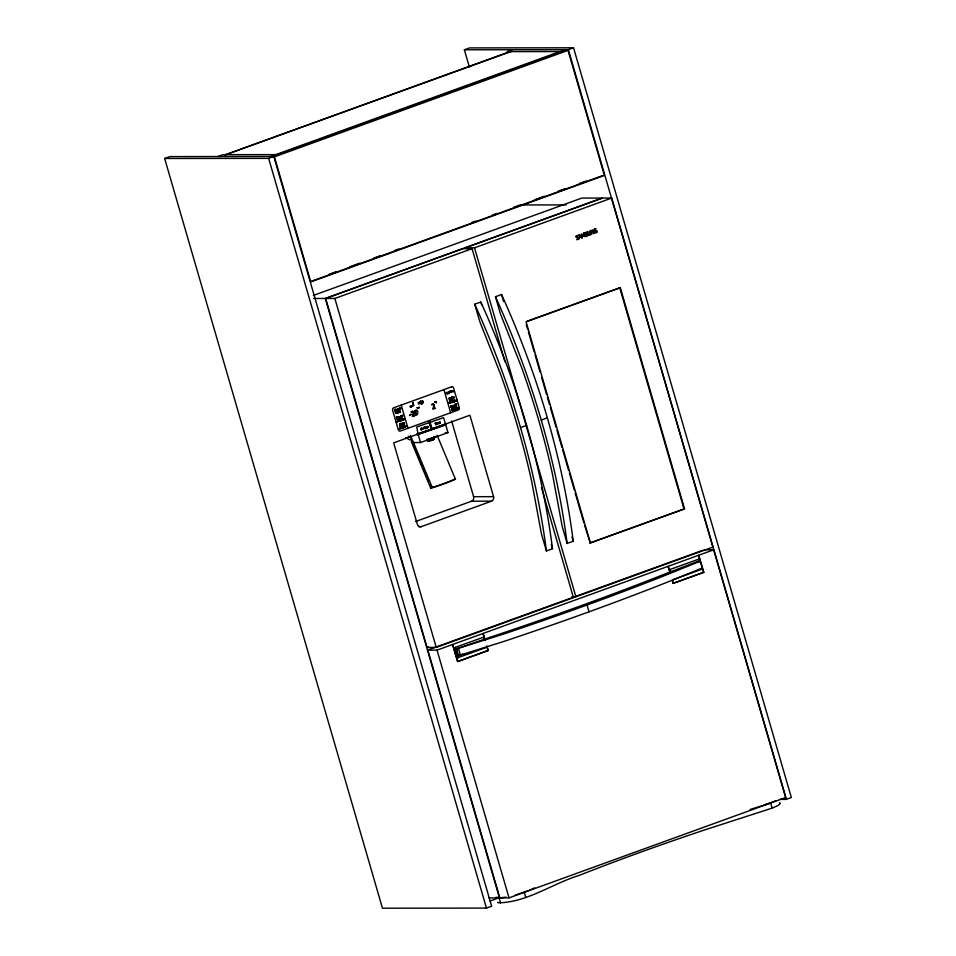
<?xml version="1.0" encoding="UTF-8"?>
<svg xmlns="http://www.w3.org/2000/svg" width="956" height="956" viewBox="0 0 956 956"><rect width="100%" height="100%" fill="white"/><g stroke="black" fill="none" stroke-linecap="round" stroke-linejoin="round"><path stroke-width="1.43" d="M426.221 426.782L425.934 428.73L425.241 427.141L426.006 427.858L426.543 426.663L427.033 428.336L426.364 426.735M396.501 421.847C397.935 422.827 395.772 420.556 396.417 422.528M399.154 428.611L399.477 429.328M401.472 418.417C403.874 417.653 401.042 418.871 401.926 418.25M405.93 426.495L406.384 426.328M453.574 406.228C452.2 406.348 452.977 405.26 453.574 406.228M454.614 399.859C455.594 399.07 453.108 399.859 454.47 399.859M404.185 419.015C404.006 418.991 405.977 418.991 404.125 419.624L403.826 419.039M434.108 437.298L429.722 439.031M400.349 428.431L400.289 428.228M450.407 402.739L450.551 403.253M399.393 419.469L399.154 418.632M452.14 398.389L451.316 398.353L451.877 397.517M451.925 400.97L451.614 400.313M456.06 409.204L455.916 408.69M426.579 426.794L427.44 426.974L426.878 427.822M397.433 413.147L396.692 413.171L397.23 412.442L397.66 413.207L396.537 412.299L397.206 412.371M401.902 424.5L401.15 424.524L401.687 423.795L402.118 424.572L400.994 423.663L401.663 423.735M437.908 423.998C435.84 423.783 438.78 422.194 437.752 423.209M399.596 408.188L400.48 409.718L400.576 407.842L400.349 408.917L399.787 408.116C398.066 409.789 399.082 408.81 399.536 409.192M448.782 393.059C446.966 390.191 448.746 395.712 448.734 392.892M453.264 391.554C453.335 393.836 451.316 389.008 453.18 391.279M453.275 398.126C451.459 395.258 453.24 400.779 453.228 397.959M419.923 402.034L420.867 400.6L421.966 404.424L420.329 403.432L419.923 402.034L418.19 402.667L418.597 404.065L420.329 403.432M397.385 412.98L397.29 412.645M401.855 424.333L401.747 423.998M437.908 423.747L437.812 423.412M400.325 417.043C399.704 416.087 398.951 417.21 400.373 416.971M405.392 426.985L405.559 426.292L405.583 426.974M454.459 409.383L455.558 409.586L454.925 408.881M426.639 426.962L426.83 427.655M452.236 399.99L452.797 400.66L452.236 399.99M452.08 398.473L451.925 397.696M458.402 408.535L457.183 408.499L458.259 407.842M400.779 420.927L400.719 420.509M402.607 428.073L402.201 427.296L400.923 427.726L401.317 428.658M435.625 436.39L434.347 437.143M449.487 402.655C449.129 404.747 449.475 401.484 449.165 403.062M452.033 409.873C451.626 412.06 452.057 408.702 451.71 410.291M437.119 435.279L455.45 479.231L453.192 480.175A30.879 3.047 -22.6 0 1 432.231 487.775L430.75 488.181L411.379 441.684L412.861 440.931M430.75 488.181L432.22 487.429A28.764 2.844 -22.6 0 0 455.343 479.04L455.45 479.231M428.252 440.238L427.332 440.919L430.32 440.632M428.611 440.202L427.81 440.788L429.543 440.788M433.319 439.7L433.606 438.995M776.009 800.698L763.677 805.203L770.62 803.016L772.101 808.131L703.52 830.298A477.665 65.653 -16.2 0 0 579.396 875.314C552.329 883.619 527.497 902.273 498.47 902.822L497.586 902.273M404.28 427.033L404.316 427.571M595.134 228.914L594.501 229.297A1.649 1.47 89.9 0 0 593.987 230.229C592.78 233.443 598.91 233.933 596.831 230.48L595.6 230.922L596.52 231.089C594.154 235.702 594.178 227.898 596.078 228.807A2.581 2.306 89.9 0 0 595.134 228.914M515.308 895.127L528.118 890.717M529.397 890.167L534.751 887.885M451.316 402.464L451.268 402.596M702.373 567.96L666.547 582.479A602.352 82.79 -16.2 0 1 589.063 611.804A602.352 82.79 -16.2 0 1 504.816 641.129L458.593 655.649L456.61 648.837L491.049 636.959A622.679 85.586 -16.2 0 0 667.372 573.026L698.394 561.148L700.39 561.148L664.563 575.655A602.352 82.79 -16.2 0 1 587.08 604.981A602.352 82.79 -16.2 0 1 502.832 634.318L456.61 648.837M432.698 439.951L434.598 438.995L433.391 438.888M772.101 808.131L778.387 805.358L780.323 803.339L779.439 802.789M164.647 158.481L169.833 156.605L273.822 156.497L491.635 906.216L486.449 908.092L382.46 908.2L164.647 158.481L268.636 158.373L273.822 156.497M469.36 66.98L464.365 49.784L469.551 47.908L573.54 47.8L791.353 797.519L786.167 799.395L780.227 799.407M217.825 156.557L223.011 154.669L275.806 154.621M512.356 49.736L507.17 51.612L559.965 51.564M270.62 156.497L565.151 49.688M464.365 49.784L568.354 49.676L573.54 47.8M274.432 156.844L568.043 50.357L604.383 175.426L310.76 281.912L274.432 156.844L271.707 156.844L565.331 50.357L568.043 50.357M329.019 274.3L336.01 271.767M349.992 266.7L359.779 263.151M373.76 258.084L380.751 255.539M394.732 250.472L398.927 248.954M471.631 222.581L475.825 221.063M492.603 214.981L496.797 213.463M513.575 207.368L520.566 204.835M534.547 199.768L544.334 196.219M558.316 191.14L565.307 188.607M579.288 183.54L586.279 181.007M310.545 281.566L602.268 175.773M313.341 295.44L581.798 198.083L602.137 198.059L325.291 298.463L313.664 298.475M541.455 487.536L573.457 597.655L436.247 647.415L427.069 647.427L325.697 298.463L462.895 248.703L472.073 248.691L504.899 361.679M325.697 298.463L334.863 298.451L472.073 248.691M611.709 198.047L602.543 198.059L465.333 247.819L474.511 247.807L611.709 198.047L713.092 547.011L575.894 596.771L571.784 596.771M474.726 304.235L480.82 302.024C516.252 380.285 541.55 463.445 552.508 548.744L546.402 550.955L541.455 533.926L531.632 481.119A385.423 163.751 70.1 0 0 500.526 374.059L479.673 321.276L474.726 304.235C510.157 382.496 535.444 465.656 546.402 550.955M495.459 296.719L501.553 294.508C536.985 372.768 562.283 455.916 573.241 541.227L567.135 543.438L562.188 526.398L552.365 473.602A385.423 163.751 70.1 0 0 521.259 366.542L500.406 313.759L495.459 296.719C530.891 374.979 556.177 458.127 567.135 543.438M526.875 321.324L620.301 287.66L684.556 508.831L590.342 542.996L584.761 525.872M620.301 287.66L526.087 321.825L590.342 542.996M410.781 405.679L410.16 406.204L410.865 405.942M450.228 391.363L450.885 391.124L451.244 392.342L450.706 391.195M410.937 406.228L410.279 406.73L411.008 406.467M411.068 406.659L410.399 407.16L411.14 406.898M399.596 411.857C399.548 413.601 398.007 411.271 399.572 411.749M397.051 419.445L397.445 420.377M402.177 419.636L402.5 420.329L401.484 419.612L401.89 420.544M398.15 421.5L398.007 420.999M455.558 404.448C456.574 407.507 455.546 402.106 455.618 404.663M455.749 404.424C456.956 401.771 456.693 407.304 456.191 404.221M399.739 426.376L400.134 427.296M400.253 426.185L400.648 427.117M401.173 425.802L401.58 426.782M453.694 407.364L453.694 408.475L453.777 407.674M454.088 408.332L453.813 407.782M402.082 427.571L403.181 427.595M402.118 427.679L403.157 427.523M404.209 427.177L404.878 427.368L404.269 426.639M454.22 408.953L454.614 409.933M452.774 409.789L453.096 410.483M429.113 422.122L428.503 422.337L429.507 422.337L431.479 429.16L393.669 442.867L417.342 524.318A3.585 3.203 89.9 0 0 421.381 526.613L491.504 501.183A3.585 3.203 89.9 0 0 493.559 496.666L469.898 415.227L432.088 428.933L431.096 428.933L429.113 422.122L430.116 422.122L432.088 428.933M410.494 435.446L412.562 442.544L420.544 442.544L447.982 432.59L445.699 424.751L417.27 434.705L417.067 434.024L431.479 429.16M431.096 428.933L445.508 424.07L443.548 417.629L416.72 427.009L418.071 434.024L417.067 434.024M417.27 434.705L445.699 424.751M520.542 427.583L526.637 425.372M541.275 420.066L547.37 417.856M415.454 521.546L471.559 501.207L491.504 501.183M589.744 542.996L684.556 508.831M427.069 647.427L428.204 646.865M702.839 550.286L427.463 650.152L437.035 650.14L713.893 549.736L785.868 797.483L509.022 897.887L499.845 897.899L427.87 650.152M704.309 549.748L713.893 549.736M455.307 647.355L458.474 657.585L455.307 647.355L483.856 637.066L484.68 639.911M670.694 572.07L669.953 569.513L698.513 559.224L699.254 561.781M458.593 655.649L462.752 654.143M458.271 657.585L486.628 647.296M488.229 650.486L457.745 661.54L452.594 644.499L457.542 661.54L488.229 650.486L486.998 646.22M672.283 580.519L673.108 583.363L703.795 572.309L698.645 555.269L703.592 572.309M673.108 583.363L703.795 572.309M490.177 900.994L497.168 898.461M488.898 897.911L499.845 897.899M431.981 437.991L433.259 437.561M432.96 439.951L430.224 440.74M750.09 809.493L762.314 805.633M431.168 440.501L432.1 440.238M411.379 441.684L412.873 441.266M429.148 438.744L430.582 438.398M426.83 439.856L435.924 436.808L434.108 436.653M506.071 897.158L499.044 897.899L496.104 897.158M428.037 439.318L427.009 439.318M453.73 399.704L453.73 399.704M522.143 204.954L566.167 204.907M445.317 432.59L447.982 432.59M411.928 439.796L409.443 439.796L405.655 437.633M471.559 501.207A3.585 3.203 89.9 0 0 473.614 496.69L493.559 496.666M418.525 526.625L421.381 526.613M698.513 559.224L699.051 561.781M701.274 569.453L673.12 579.73M669.953 569.513L670.981 572.345M483.856 637.066L484.405 639.624M401.962 425.982L401.843 426.675L401.926 425.874M452.379 405.977C452.415 407.662 451.292 406.431 452.391 405.965M419.075 407.268C418.919 409.419 417.772 408.057 419.087 407.256M408.116 436.199L411.905 438.35M456.167 400.994L456.61 400.48L456 400.779M400.755 425.062C399.489 421.07 399.333 426.687 399.728 424.93L401.054 424.954L400.564 423.257L400.875 425.014M405.225 426.746L404.77 426.914M413.422 442.293L432.22 487.429M412.012 441.505L419.409 459.286M420.556 462.023L422.265 466.134M423.4 468.87L425.109 472.969M426.245 475.706L428.527 481.179M430.236 485.278L431.371 488.014M568.354 49.676L786.167 799.395M619.703 287.66L683.958 508.831M670.001 571.999L668.148 566.322L669.798 571.999M672.474 580.519L673.299 583.363M526.314 324.682L527.557 328.96M528.393 331.816L534.189 351.796M535.025 354.652L539.997 371.765M541.658 377.477L546.629 394.601M547.453 397.457L549.533 404.591M550.357 407.447L556.165 427.416M556.99 430.272L561.961 447.396M562.797 450.252L568.593 470.221M569.429 473.077L574.401 490.201M575.237 493.057L583.937 523.016M501.553 294.508L503.621 301.606M571.999 536.973L573.241 541.227M587.08 604.981L589.051 611.804M474.511 247.807L575.894 596.771M480.82 302.024L481.645 304.868M551.265 544.49L552.508 548.744M455.152 408.606L455.45 409.622M455.008 408.702L455.283 409.682M454.889 408.75L455.02 409.777M447.719 393.621L447.551 392.342L447.91 393.549L446.739 393.98L446.273 392.354L447.575 393.669M443.919 389.618L450.658 412.789M451.614 420.963L473.614 496.69M444.504 424.07L444.707 424.751M485.337 640.544L483.079 633.446L484.728 639.122M486.795 646.22L488.026 650.486M418.262 434.705L420.544 442.544M401.233 405.093L407.973 428.264M399.453 408.248C400.672 409.538 398.592 410.889 399.608 409.467M401.902 427.32L402.201 428.336L401.52 427.499M401.795 427.356L401.926 428.431M458.605 648.837L460.589 655.649M524.258 892.366L525.752 897.469M334.863 298.451L436.247 647.415M437.035 650.14L509.022 897.887M325.291 298.463L499.45 897.899M499.044 897.899L500.526 903.014M268.636 158.373L486.449 908.092M399.728 423.89L399.728 424.727L399.728 423.89M579.623 235.188L579.623 237.184L580.674 236.801L579.623 235.188M400.911 418.441L401.4 418.943L400.946 418.346M403.599 425.36C405.643 425.289 405.141 425.181 403.599 425.36M455.45 407.16C457.494 407.101 456.956 406.969 455.45 407.16M395.342 412.538C396.955 415.418 396.154 411.51 395.342 412.538M575.906 236.622C577.496 238.414 579.013 238.426 576.671 239.657L578.165 239.43L578.798 238.187L576.408 236.861L577.878 235.451L576.349 235.809A1.279 1.147 89.9 0 0 575.954 236.407L575.906 236.622M584.976 233.336C586.53 235.116 588.131 235.116 585.741 236.371L587.235 236.132L587.868 234.901L585.478 233.563L586.948 232.165L585.419 232.523A1.279 1.147 89.9 0 0 585.024 233.109L584.976 233.336M398.724 421.106L399.154 421.536L398.616 421.082M450.443 400.923L450.862 401.353L450.324 400.899M451.853 402.201L452.319 402.584L451.853 402.201M452.272 410.184L452.702 410.614L452.284 410.136M452.606 408.284L453.036 408.714L452.63 408.2M455.534 400.863L455.916 401.329L455.534 400.863M579.205 234.77L579.157 239.012L579.623 237.662L580.925 237.196L582.025 237.972L579.205 234.77M398.222 411.666L398.198 412.705C396.322 410.566 399.441 414.725 398.222 411.666M454.339 404.938C454.877 407.591 455.928 403.48 454.339 404.938M421.871 428.73C422.958 430.953 421.668 427.44 421.895 428.647M435.852 401.867C437.155 404.974 435.745 400.205 435.876 401.747M453.706 409.455L454.387 409.933L453.718 409.395M454.793 400.923L455.438 401.448L454.817 400.851M413.243 412.645L412.311 416.529L414.988 415.549L412.693 415.776C414.725 414.223 413.817 409.12 411.044 411.821C410.96 413.446 413.207 410.208 413.243 412.645M433.845 405.308L432.913 409.192L435.589 408.224L433.295 408.439C435.327 406.898 434.418 401.795 431.646 404.496C431.574 406.109 433.809 402.87 433.845 405.308M455.534 405.344C453.753 407.901 454.279 402.141 455.534 405.344M398.592 419.732L397.971 419.469L398.592 419.732M400.194 428.838L399.584 428.563L400.194 428.838M401.269 426.663L400.66 426.388L401.269 426.663M450.252 403.145L449.643 402.87L450.252 403.145M590.736 233.981C590.079 237.028 586.602 233.981 587.45 231.782L587.904 231.615C587.271 236.67 592.648 234.674 589.47 231.053L590.736 233.981M583.542 233.192L583.339 235.63L581.236 234.029L582.347 237.853L581.822 234.411L583.351 236.323L583.877 233.658L585.287 236.789L584.176 232.965L583.542 233.192M396.919 409.419C397.911 411.785 398.138 408.248 396.919 409.419M398.282 416.983C399.285 419.337 399.5 415.776 398.282 416.983M401.269 415.896C402.261 418.214 402.404 414.808 401.269 415.896M402.643 419.624L403.312 419.983L402.763 419.576M403.277 419.397L403.934 419.756L403.372 419.421M422.612 428.36C423.627 430.678 423.771 427.248 422.612 428.36M427.535 426.567C428.551 428.885 428.706 425.456 427.535 426.567M438.816 422.671C439.82 425.038 439.987 421.488 438.816 422.671M453.491 397.146C454.494 399.5 454.709 395.939 453.491 397.146M453.275 401.616L453.945 401.986L453.383 401.651M414.569 410.901C415.98 422.373 421.07 406.706 414.569 410.901M400.528 419.075L399.811 418.489L400.516 419.134M403.217 426.006L403.217 426.006M455.068 407.794L454.447 407.125L454.937 407.794M417.258 413.685C413.434 416.792 415.788 404.747 417.258 413.685M417.079 407.746L417.808 408.069L417.079 407.746M434.657 402.01L435.374 402.321L434.681 401.926M411.63 406.575C410.745 408.582 410.805 403.48 411.63 406.575M400.851 415.98C399.285 417.987 402.452 416.541 400.743 416.983L400.851 415.98M458.713 407.638L459.095 408.308L458.713 407.638M403.611 422.779L402.739 422.994L403.097 424.213L403.217 423.006L403.707 423.986L403.838 422.779L404.507 423.699L403.671 422.683M396.023 409.562L396.095 410.805L396.25 409.586L396.943 410.494L395.963 409.658M449.2 391.805C449.559 394.876 449.953 390.132 449.2 391.805M451.435 390.992C450.252 392.103 453.55 390.849 451.435 390.992M407.005 426.46L406.467 425.755L407.017 426.46M450.85 392.271L449.941 391.088L450.862 392.271M438.9 423.508L437.991 422.325L438.912 423.508M511.269 51.11L224.361 155.171L512.225 51.11L511.269 51.11M591.214 230.408L590.569 230.647L591.68 234.471L591.155 231.017L594.13 233.587L593.019 229.763L593.473 232.941L591.214 230.408M451.543 386.845L393.609 407.854A1.792 1.601 89.9 0 0 392.581 410.112L398.329 429.877A1.792 1.601 89.9 0 0 400.349 431.036L458.271 410.016A1.792 1.601 89.9 0 0 459.31 407.77L453.562 388.005A1.792 1.601 89.9 0 0 451.543 386.845M412.944 402.572L413.123 405.26L411.678 406.431L413.84 405.643L412.944 402.572M395.425 409.252L394.517 409.586L394.995 411.211L395.892 410.877L395.127 410.949L395.557 409.909L394.768 409.706L395.425 409.252M398.09 408.738L398.258 410.016L398.09 408.738M422.767 401.054L421.488 401.89L422.767 401.054M422.982 401.807L421.704 402.643L422.982 401.807M399.787 411.092L399.955 412.383L399.787 411.092M423.197 402.56L421.931 403.396L423.197 402.56M397.218 416.661L396.358 416.971L396.824 418.597L397.218 416.661M449.762 397.792L448.902 398.102L449.368 399.728L449.762 397.792M451.913 396.931L452.224 398.688L451.913 396.931M397.684 416.935L397.851 418.226L397.684 416.935M402.428 415.215L402.596 416.493L402.428 415.215M450.216 398.066L450.395 399.357L450.216 398.066M450.945 397.804L451.113 399.094L450.945 397.804M397.684 419.218L397.839 420.234L397.684 419.218M398.592 418.836L398.783 419.887L398.592 418.836M411.02 414.318L409.55 415.502L411.02 414.318M449.535 400.767L449.702 401.783L449.535 400.767M450.049 400.576L450.216 401.592L450.049 400.576M450.969 400.205L451.148 401.257L450.969 400.205M397.218 421.429L397.326 422.205L397.218 421.429M399.273 420.688L400.062 421.214L400.014 420.425L399.273 420.688M400.851 420.114L400.958 420.879L400.851 420.114M456.717 399.895L456.896 400.958L456.717 399.895M452.403 401.783L453.18 402.309L453.144 401.52L452.403 401.783M453.981 401.209L454.076 401.974L453.981 401.209M402.201 423.197L402.38 424.476L402.201 423.197M451.208 405.619L451.113 407.447L451.208 405.619M401.95 425.516L402.129 426.579L401.95 425.516M451.698 408.128L451.865 409.144L451.698 408.128M452.224 407.937L452.379 408.953L452.224 407.937M453.132 407.555L453.323 408.618L453.132 407.555M403.289 427.129L403.396 427.906L403.289 427.129M456.598 408.14L457.267 408.965L456.598 408.14M458.366 407.447L458.557 408.499L458.366 407.447M421.273 428.133L421.178 429.961L421.273 428.133M425.121 426.735L423.95 427.153L424.918 428.599L425.121 426.735M435.207 423.269L435.852 424.823L435.96 423.305C437.466 427.057 436.39 420.007 436.677 424.237L435.984 422.994L435.888 424.512L435.207 423.269M439.975 421.99L440.154 423.269L439.975 421.99"/></g></svg>
